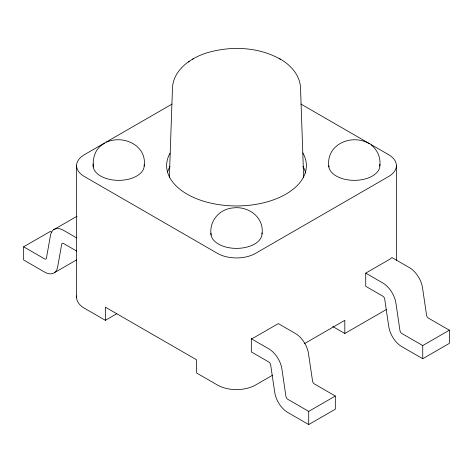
<?xml version="1.0" encoding="UTF-8"?>
<svg xmlns="http://www.w3.org/2000/svg" width="473" height="473" viewBox="0 0 473 473"><rect width="100%" height="100%" fill="white"/><g stroke="black" fill="none" stroke-linecap="round" stroke-linejoin="round"><path stroke-width="0.71" d="M169.358 177.316L172.45 88.617C172.958 69.726 191.222 57.481 207.677 52.609C231.569 45.739 258.755 46.904 280.643 59.362M104.9 143.236C95.564 147.499 92.537 157.491 93.252 166.999M192.357 59.362L193.262 58.782M188.242 61.981L189.235 61.348M172.083 104.054L84.466 154.641A26.878 15.514 0 0 0 84.466 176.583L217.497 253.392A26.878 15.514 0 0 0 255.503 253.392L388.534 176.583A26.878 15.514 0 0 0 388.534 154.641L300.917 104.054M76.673 251.086L63.559 243.518A2.69 1.549 60 0 0 61.691 244.228L57.635 267.044A18.814 10.861 60 0 1 44.557 272.046L23.65 259.973L23.65 246.805L50.256 231.445L51.522 232.178M53.727 229.689L77.164 216.155M54.389 272.702L76.561 259.902M76.697 295.932A26.878 15.514 0 0 0 84.466 308.254L105.367 320.322L116.772 313.741M365.73 273.14L388.534 259.973A26.878 15.514 0 0 0 391.951 257.56L409.441 267.653A18.814 10.861 60 0 1 422.519 287.755L426.575 315.255A2.69 1.549 60 0 0 428.443 318.128L449.35 330.195L449.35 343.363L422.744 358.723L401.837 346.656A18.814 10.861 60 0 1 388.759 326.553L384.703 299.054A2.69 1.549 60 0 0 382.834 296.181L365.73 286.307L365.73 273.14L382.834 283.014A18.814 10.861 60 0 1 395.913 303.116L399.969 330.615A2.69 1.549 60 0 0 401.837 333.489L422.744 345.556L449.35 330.195M304.281 343.729L344.823 320.322L344.823 333.489L332.702 326.488M272.608 375.184L255.503 385.057A26.878 15.514 0 0 1 217.497 385.057L196.591 372.99L196.591 359.823L105.367 307.154L105.367 320.322M344.823 333.489L386.636 309.348M251.317 338.751L268.806 348.849A18.814 10.861 60 0 1 281.884 368.946L285.946 396.451A2.69 1.549 60 0 0 287.815 399.318L308.715 411.392L335.322 396.031L335.322 409.198L308.715 424.559L287.815 412.486A18.814 10.861 60 0 1 274.736 392.389L270.674 364.884A2.69 1.549 60 0 0 268.806 362.016L251.317 351.918L251.317 338.751A26.878 15.514 0 0 0 255.503 336.776L278.307 323.615L295.412 333.489A18.814 10.861 60 0 1 308.491 353.585L312.552 381.09A2.69 1.549 60 0 0 314.421 383.958L335.322 396.031M106.508 142.137C123.624 134.569 147.115 145.513 144.194 166.076M369.177 143.591C351.451 133.303 325.412 144.62 328.906 166.999M76.673 237.919L63.559 230.351A18.814 10.861 60 0 0 50.481 235.347L46.425 258.163A2.69 1.549 60 0 1 44.557 258.879L23.65 246.805M279.738 58.782C290.653 64.771 300.402 75.562 300.55 88.617L303.642 177.316M371.145 144.886C377.625 150.083 380.86 157.828 379.849 166.076M422.744 345.556L422.744 358.723M396.409 165.615L396.409 260.499M308.715 411.392L308.715 424.559M262.018 234.105C264.466 217.757 248.845 205.944 233.402 207.895C219.431 208.859 208.93 220.997 211.082 235.028M76.591 165.615L76.591 297.281M167.619 171.995A69.88 40.347 0 0 1 170.002 166.39M302.915 166.23A69.88 40.347 0 0 1 305.682 173.1M144.17 164.846A25.53 14.74 0 0 1 117.866 180.349A25.53 14.74 0 0 1 93.311 163.912M379.748 164.226A25.53 14.74 0 0 1 355.666 180.331A25.53 14.74 0 0 1 328.794 165.769M262.001 232.87A25.53 14.74 0 0 1 236.766 248.378A25.53 14.74 0 0 1 210.982 233.177M302.844 152.945A69.88 40.347 0 0 1 236.707 205.956A69.88 40.347 0 0 1 170.032 153.169"/></g></svg>
